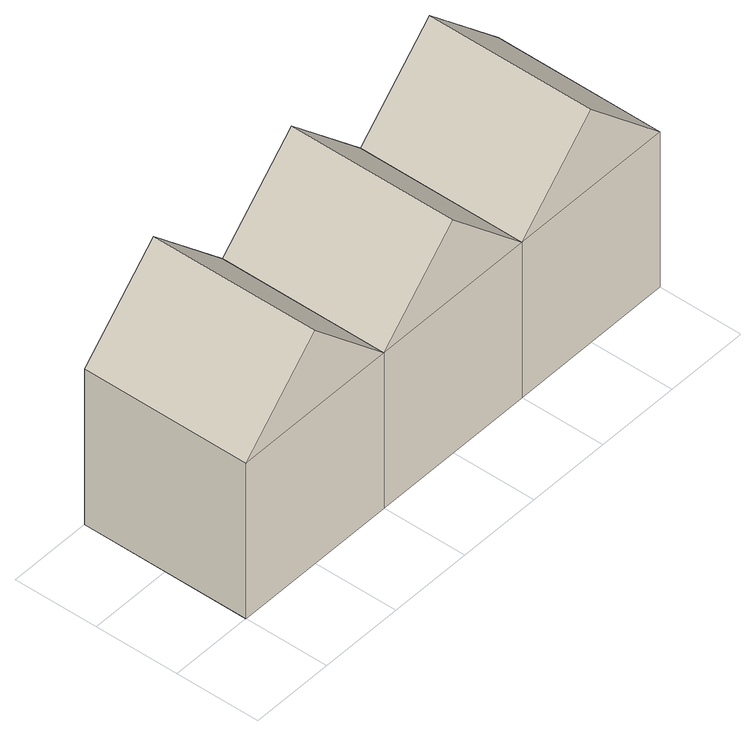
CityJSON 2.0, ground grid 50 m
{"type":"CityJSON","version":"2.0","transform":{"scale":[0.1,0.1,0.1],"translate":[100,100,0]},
"CityObjects":{
"building1":{"type":"Building","geometry":[{"type":"Solid","lod":"2","boundaries":[[[[0,1,2,3]],[[2,4,5,3]],[[1,6,4,2]],[[0,7,6,1]],[[3,5,7,0]],[[4,8,5]],[[7,9,6]],[[6,9,8,4]],[[8,9,7,5]]]]}]},
"building2":{"type":"Building","geometry":[{"type":"Solid","lod":"2","boundaries":[[[[1,10,11,2]],[[11,12,4,2]],[[10,13,12,11]],[[1,6,13,10]],[[2,4,6,1]],[[12,14,4]],[[6,15,13]],[[13,15,14,12]],[[14,15,6,4]]]]}]},
"building3":{"type":"Building","geometry":[{"type":"Solid","lod":"2","boundaries":[[[[10,16,17,11]],[[17,18,12,11]],[[16,19,18,17]],[[10,13,19,16]],[[11,12,13,10]],[[18,20,12]],[[13,21,19]],[[19,21,20,18]],[[20,21,13,12]]]]}]}
},
"vertices":[
[0,1000,0],[1000,1000,0],[1000,0,0],[0,0,0],[1000,0,1000],[0,0,1000],[1000,1000,1000],[0,1000,1000],[500,0,1500],[500,1000,1500],
[2000,1000,0],[2000,0,0],[2000,0,1000],[2000,1000,1000],[1500,0,1500],[1500,1000,1500],
[3000,1000,0],[3000,0,0],[3000,0,1000],[3000,1000,1000],[2500,0,1500],[2500,1000,1500]
]}
